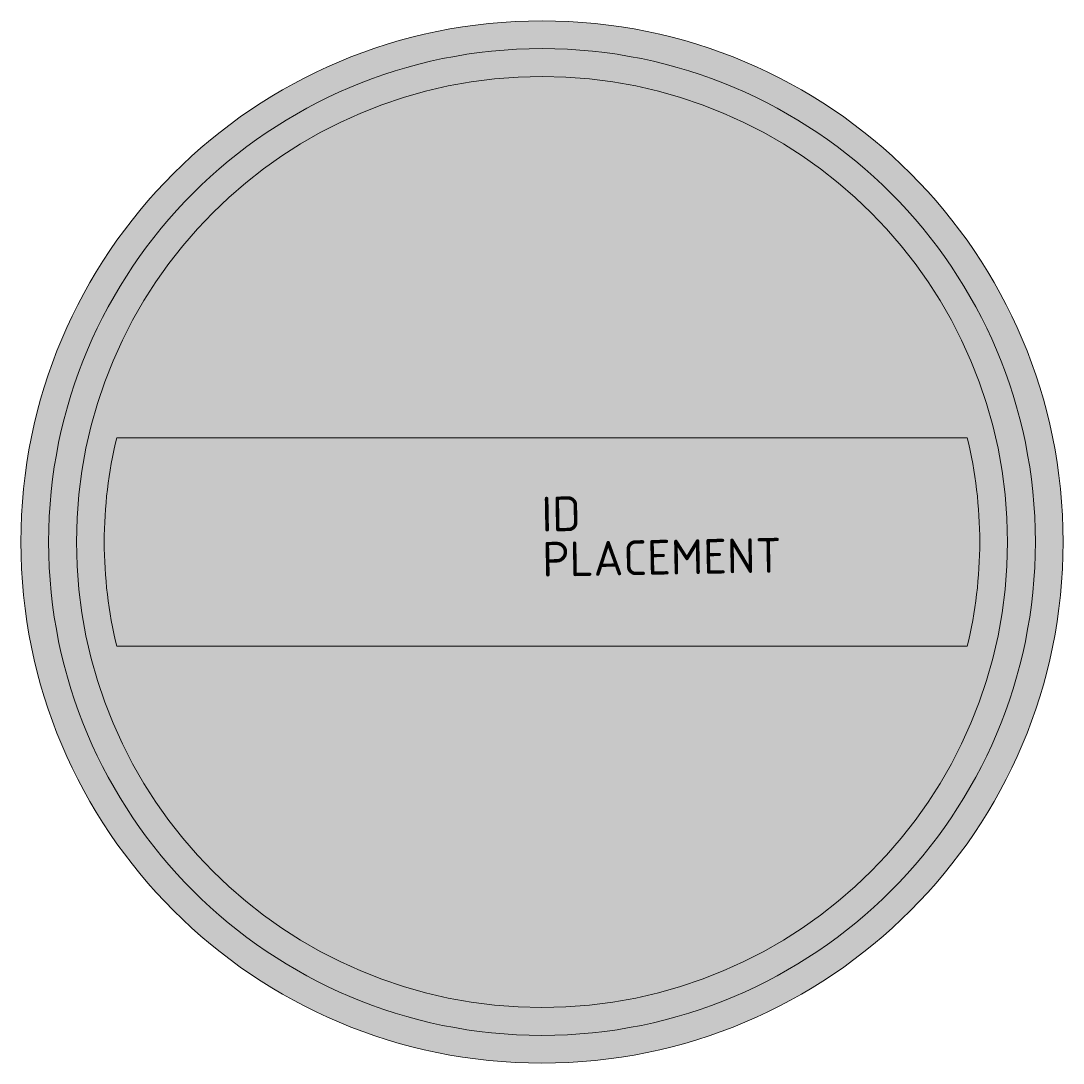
# Model space of a CAD drawing. Extents: x -3.75 to 3.75, y -3.75 to 3.75.
import ezdxf
from ezdxf.enums import TextEntityAlignment as Align

# ---------------------------------------------------------------- set-up
doc = ezdxf.new("R2010")
doc.units = 0
doc.styles.add('NLCS-ISO', font='NLCS-ISO.ttf', dxfattribs={"height": 0.25})

msp = doc.modelspace()

# ---------------------------------------------------------------- hatches: boundary and pattern name
at = {"true_color": 0xbb1e10}
h = msp.add_hatch(color=22, dxfattribs=at)
h.dxf.hatch_style = 1
h.paths.add_polyline_path([(-3.75, 0), (-3.55, 0, -1), (3.55, 0), (3.75, 0, 1)])
at = {"true_color": 0xf1f0ea}
h = msp.add_hatch(color=7, dxfattribs=at)
h.dxf.hatch_style = 1
h.paths.add_polyline_path([(3.35, 0), (3.55, 0, 1), (-3.55, 0), (-3.35, 0, -1)])
at = {"true_color": 0xbb1e10}
h = msp.add_hatch(color=22, dxfattribs=at)
h.dxf.hatch_style = 1
h.paths.add_polyline_path([(-3.35, 0), (-3.15, 0, -0.060174), (-3.0594, 0.75), (3.0594, 0.75, -0.060174), (3.15, 0), (3.35, 0, 1)])
at = {"true_color": 0xf1f0ea}
h = msp.add_hatch(color=7, dxfattribs=at)
h.dxf.hatch_style = 1
h.paths.add_polyline_path([(3.0594, -0.75, 0.120784), (3.0594, 0.75), (-3.0594, 0.75, 0.120784), (-3.0594, -0.75)])
at = {"true_color": 0xbb1e10}
h = msp.add_hatch(color=22, dxfattribs=at)
h.dxf.hatch_style = 1
h.paths.add_polyline_path([(-3.55, 0), (-3.75, 0, 1), (3.75, 0), (3.55, 0, -1)])
at = {"true_color": 0xf1f0ea}
h = msp.add_hatch(color=7, dxfattribs=at)
h.dxf.hatch_style = 1
h.paths.add_polyline_path([(-3.35, 0), (-3.55, 0, 1), (3.55, 0), (3.35, 0, -1)])
at = {"true_color": 0xbb1e10}
h = msp.add_hatch(color=22, dxfattribs=at)
h.dxf.hatch_style = 1
h.paths.add_polyline_path([(3.35, 0), (3.15, 0, -0.060174), (3.0594, -0.75), (-3.0594, -0.75, -0.060174), (-3.15, 0), (-3.35, 0, 1)])

# ---------------------------------------------------------------- linework, layer by layer
at = {"color": 7, "lineweight": 0, "true_color": 0xf1f0ea}
msp.add_lwpolyline([(-3.0594, -0.75), (3.0594, -0.75, 0.120784), (3.0594, 0.75), (-3.0594, 0.75, 0.120784)], format="xyb", close=True, dxfattribs=at)
at = {"color": 22, "lineweight": 0, "true_color": 0xbb1e10}
msp.add_circle((0, 0), 3.75, dxfattribs=at)
at = {"color": 7, "lineweight": 0, "true_color": 0xf1f0ea}
for radius in [3.55, 3.35]:
    msp.add_circle((0, 0), radius, dxfattribs=at)

# ---------------------------------------------------------------- texts
at = {"style": 'NLCS-ISO'}
msp.add_attdef('ID', text='', height=0.25, rotation=1, dxfattribs=at).set_placement((0, 0), align=Align.BOTTOM_LEFT)
msp.add_attdef('PLACEMENT', text='', height=0.25, rotation=1, dxfattribs=at).set_placement((0, 0), align=Align.TOP_LEFT)

doc.saveas('drawing.dxf')
